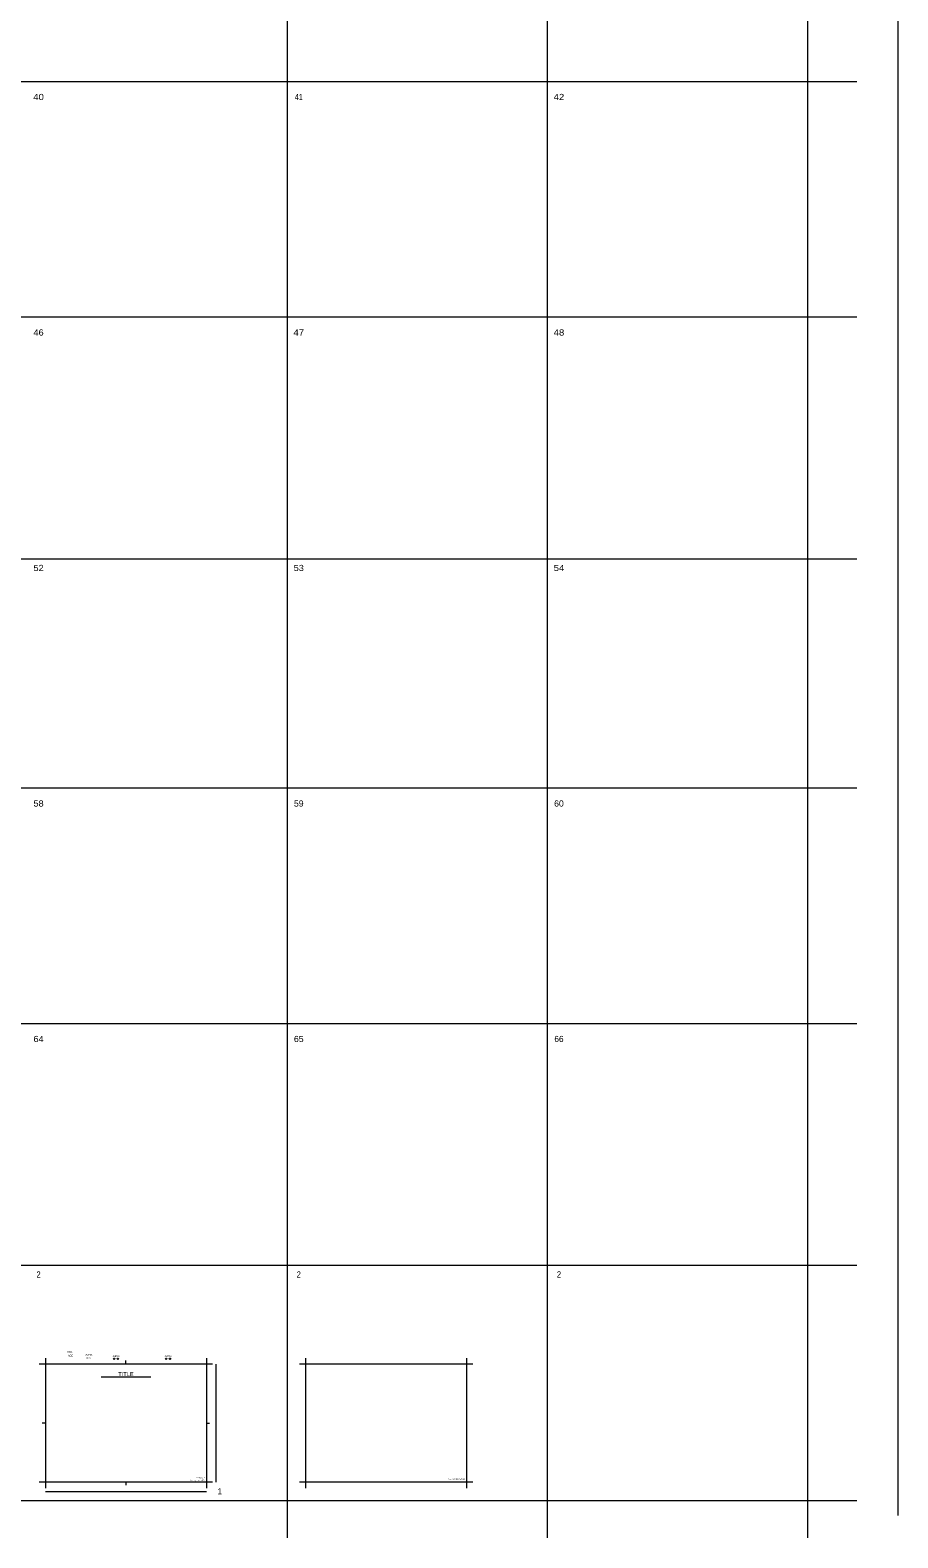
# Model space of a CAD drawing. Extents: x -321 to 356, y -101 to 400.
# Drawn here: x 123.5 to 263.6, y -87 to 156.3 of the extents above; entities that cross this region are included whole.
import ezdxf
from ezdxf.enums import TextEntityAlignment as Align

# ---------------------------------------------------------------- set-up
doc = ezdxf.new("R2010")
doc.units = 0
doc.header["$LTSCALE"] = 0.1
doc.layers.add('2', color=7, linetype='Continuous', lineweight=13)

msp = doc.modelspace()

# ---------------------------------------------------------------- linework, layer by layer
at = {"layer": '2'}
for p, q in [((165, 380), (165, -87)), ((207, 380), (207, -87)), ((249, 380), (249, -87)), ((263.6, 287), (263.6, -83.4)), ((-8, 148), (257, 148)), ((-8, 110), (257, 110)), ((-8, 71), (257, 71)), ((-8, 34), (257, 34)), ((-8, -4), (257, -4)), ((-8, -43), (257, -43)), ((126, -58), (126, -79)), ((152, -58), (152, -79)), ((168, -58), (168, -79)), ((194, -58), (194, -79)), ((153, -59), (125, -59)), ((139, -58.9), (139, -58.4)), ((139, -58.9), (139, -58.4)), ((153.5, -59), (153.5, -78)), ((195, -59), (167, -59)), ((135, -61), (143, -61)), ((125.9, -68.5), (125.5, -68.5)), ((152.1, -68.5), (152.5, -68.5)), ((153, -78), (125, -78)), ((126, -79.5), (152, -79.5)), ((139, -78.1), (139, -78.5)), ((195, -78), (167, -78)), ((-8, -81), (257, -81))]:
    msp.add_line(p, q, dxfattribs=at)
for centre in [(137.1, -58.1), (137.7, -58.1), (145.5, -58.1), (146.1, -58.1)]:
    msp.add_circle(centre, 0.1, dxfattribs=at)

# ---------------------------------------------------------------- texts
for s, height, width, p in [('40', 1, 1.15, (124.9, 145)), ('41', 1, 0.85, (166.9, 145)), ('42', 1, 1.15, (208.9, 145)), ('46', 1, 1.1, (124.9, 107)), ('47', 1, 1.15, (166.9, 107)), ('48', 1, 1.15, (208.9, 107)), ('52', 1, 1.1, (124.9, 69)), ('53', 1, 1.1, (166.9, 69)), ('54', 1, 1.15, (208.9, 69)), ('58', 1, 1.1, (124.9, 31)), ('59', 1, 1.05, (166.9, 31)), ('60', 1, 1.05, (208.9, 31)), ('64', 1, 1.1, (124.9, -7)), ('65', 1, 1.05, (166.9, -7)), ('2', 1, 0.9, (124.9, -45)), ('2', 1, 0.9, (166.9, -45)), ('2', 1, 0.9, (208.9, -45)), ('ACE', 0.3, 0.95, (130.05, -57.75)), ('JMP63', 0.25, 1.1, (133, -57.6)), ('JMP68', 0.25, 1.1, (137.4, -57.8)), ('JMP66', 0.25, 1.05, (145.8, -57.8)), ('TITLE', 0.6499, 1.05, (139, -60.9))]:
    msp.add_text(s, height=height, dxfattribs=dict(at, width=width)).set_placement(p, align=Align.CENTER)
for s, height, p in [('66', 1, (208.9, -7)), ('U321', 0.25, (129.95, -57.1)), ('TMS', 0.25, (132.9, -58.1)), ('1', 1, (154.157, -80))]:
    msp.add_text(s, height=height, dxfattribs=at).set_placement(p, align=Align.CENTER)
for s, width, p in [('Rev.  xy-Jan-2023', 1.2, (151.8, -77.8)), ('DK Drw.  2', 1.15, (151.8, -77.4)), ('Rev.  20-MAY-2012', 1.2, (193.7, -77.6))]:
    msp.add_text(s, height=0.1999, dxfattribs=dict(at, width=width)).set_placement(p, align=Align.RIGHT)

doc.saveas('drawing.dxf')
